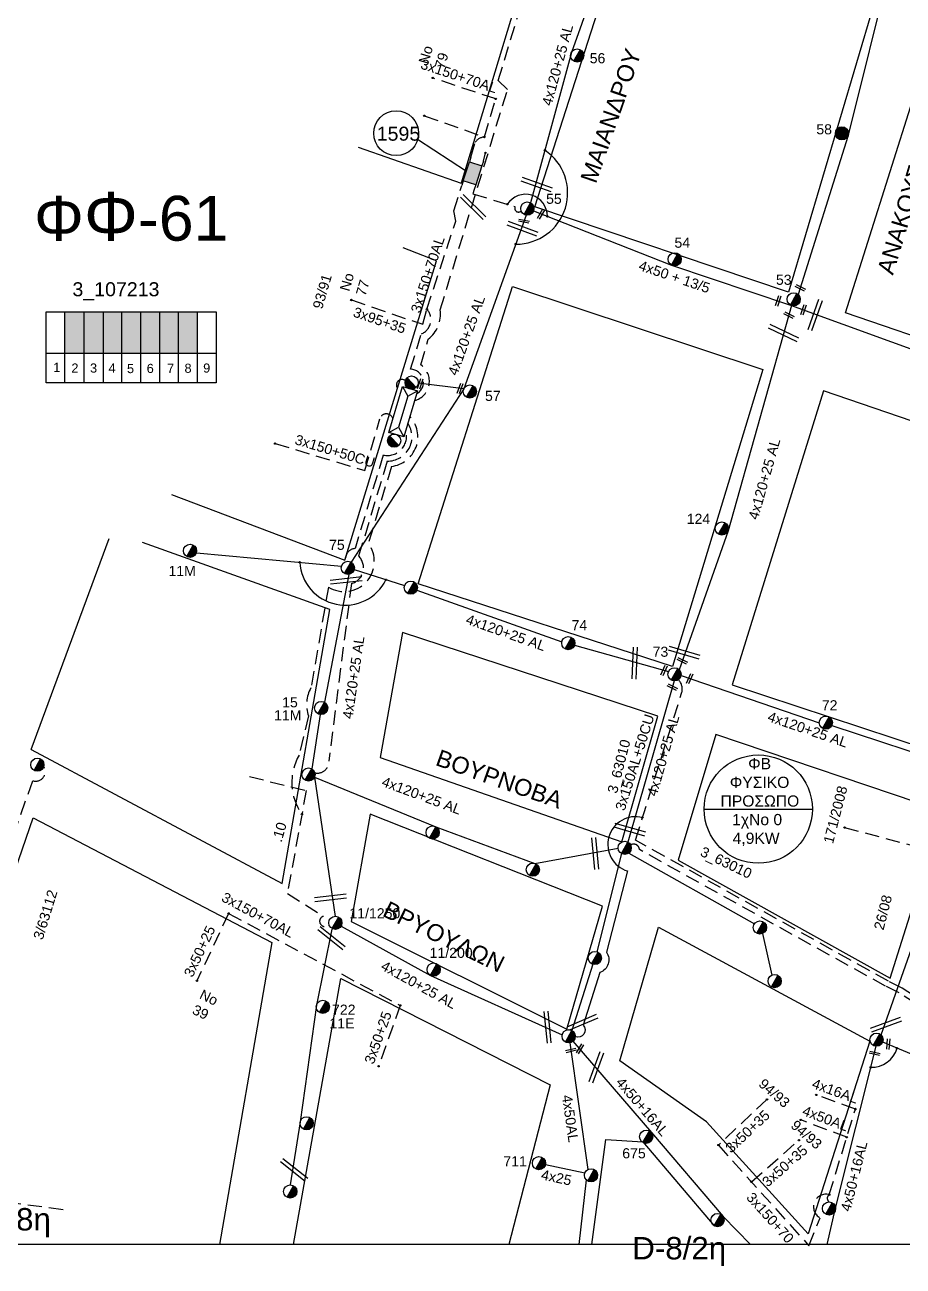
# Model space of a CAD drawing. Header units: millimetres. Extents: x 1421 to 7616, y 908 to 2861.
# Drawn here: x 5426.8 to 5583.6, y 1832.4 to 2053.9 of the extents above; entities that cross this region are included whole.
import ezdxf
from ezdxf.enums import TextEntityAlignment as Align

# ---------------------------------------------------------------- set-up
doc = ezdxf.new("R2010")
doc.units = ezdxf.units.MM
doc.linetypes.add('DASHED', pattern=[19.05, 12.7, -6.35])
for name, color, linetype, lineweight in [('2x16', 7, 'Continuous', 30), ('3x150+50', 7, 'Continuous', 30), ('3x150+70', 7, 'Continuous', 30), ('3x50+25', 7, 'Continuous', 30), ('4x16CU', 7, 'Continuous', 30), ('4x50 + 13_5', 7, 'SYN_LINE', 30), ('Άγνωστα', 7, 'Continuous', 30), ('Γυμνά εναέρια ΧΤ (3Φ) 4x50AL', 7, 'Continuous', 30), ('Γυμνά εναέρια ΧΤ και ΦΟΠ (3Φ)   4x50+16AL', 7, 'Continuous', 30), ('Εναέρια παροχή ΧΤ 4x16', 7, 'SYN_LINE', 30), ('Εναέρια παροχή ΧΤ 4x25', 7, 'SYN_LINE', 30), ('Καλωδια Χ.Τ 3x95+35', 7, 'DASHED', 30), ('Καλωδια Χ.Τ. 3x50+35', 7, 'Continuous', 30), ('Καλώδια ΧΤ   3x150+50CU', 7, 'DASHED', 30), ('Καλώδια ΧΤ   3x150+70AL', 7, 'DASHED', 30), ('Καλώδια ΧΤ   3x150AL+50CU', 7, 'DASHED', 30), ('Συνεστραμμένα ΧΤ   4x120+25 AL', 7, 'SYN_LINE', 30), ('Υπόγεια Καλώδια Δικτύου ΧΤ   .10', 7, 'DASHED', 30), ('Υπόγεια καλώδια Παροχών ΧΤ   4x16AL', 7, 'DASHED', 30), ('Υπόγεια καλώδια Παροχών ΧΤ   4x50AL', 7, 'DASHED', 30)]:
    doc.layers.add(name, color=color, linetype=linetype, lineweight=lineweight)
for name, color, linetype in [('Link Box 4 Διευθύνσεων', 7, 'Continuous'), ('Pillar OTE', 7, 'Continuous'), ('TEXT ΚΑΛΩΔΙΩΝ', 7, 'Continuous'), ('ΑΓΝΩΣΤΟ ΕΝΑΕΡΙΟ ΚΑΛΩΔΙΟ', 7, 'Continuous'), ('ΑΓΝΩΣΤΟ ΥΠΟΓΕΙΟ ΚΑΛΩΔΙΟ', 7, 'DASHED'), ('Επιγραφές - Σχήματα', 7, 'Continuous'), ('Μηχανική τομή', 7, 'Continuous'), ('Στύλος Ξύλινος', 7, 'Continuous'), ('Στύλος Ξύλινος @ 1', 7, 'Continuous'), ('Στύλος ΦΜ', 7, 'Continuous'), ('Στύλος ΦΜ @ 1', 7, 'Continuous'), ('Συνδέσεις', 7, 'Continuous'), ('Τομή', 7, 'Continuous'), ('Υποσταθμός εναέριος 2 στύλων', 7, 'Continuous'), ('Υποσταθμός πόλεως', 7, 'Continuous'), ('Υπόβαθρο ΔΕΗ', 7, 'Continuous')]:
    doc.layers.add(name, color=color, linetype=linetype)
doc.styles.add('arial', font='ARIAL.TTF')
doc.styles.get("Standard").update_dxf_attribs({"font": 'ARIAL.TTF', "height": 1.8})
doc.linetypes.add('SYN_LINE', pattern='A,0.5,-0.0001,["/\\/\\/\\/",Standard,S=0.1,R=0,X=0,Y=-0.05],-0.25', length=0.7501)

# ---------------------------------------------------------------- blocks, each defined once
blk = doc.blocks.new('ΥΠΑΡΧΩΝ ΤΣΙΜΕΝΤΕΝΙΟΣ ΣΤΥΛΟΣ')
at = {"layer": 'Στύλος ΦΜ'}
blk.add_hatch(color=7, dxfattribs=at).paths.add_polyline_path([(-1.29, -2.28, 0.574793), (2.62, 0, 0.268822), (1.3, 2.27)])
at = {"layer": 'Στύλος ΦΜ', "color": 7}
blk.add_line((-1.29, -2.28), (1.3, 2.27), dxfattribs=at)
blk.add_circle((0, 0), 2.62, dxfattribs=at)
at = {"layer": 'Στύλος ΦΜ', "flags": 4}
for tag, p in [('ΑΡΙΘΜΟΣ', (-4.68, 8.05)), ('ΤΥΠΟΣ', (-4.91, 3.03))]:
    blk.add_attdef(tag, p, '', height=4, dxfattribs=at)
blk = doc.blocks.new('ΥΠΟΣΤΑΘΜΟΣ ΕΝΑΕΡΙΟΣ ΕΠΙ 2 ΣΤΥΛΩΝ')
at = {"layer": 'Υποσταθμός εναέριος 2 στύλων', "linetype": 'Continuous'}
for points in [[(-11.97, -2.11, 0.574793), (-8.45, -0.07, 0.268822), (-9.64, 1.98)], [(9.68, -2.15, 0.574793), (13.19, -0.1, 0.268822), (12.01, 1.95)]]:
    blk.add_hatch(color=256, dxfattribs=at).paths.add_polyline_path(points)
for p, q in [((-11.97, -2.11), (-9.64, 1.98)), ((9.68, -2.15), (12.01, 1.95))]:
    blk.add_line(p, q, dxfattribs=at)
for centre in [(-10.81, -0.07), (10.84, -0.1)]:
    blk.add_circle(centre, 2.36, dxfattribs=at)
at = {"layer": 'Υποσταθμός πόλεως', "linetype": 'Continuous', "ltscale": 40}
blk.add_lwpolyline([(-8.57, 2.82), (8.57, 2.82), (8.57, -2.82), (-8.57, -2.82)], close=True, dxfattribs=at)
for points in [[(-5.75, 0), (-8.57, 2.82)], [(-8.57, -2.82), (-5.75, 0)], [(-5.75, 0), (5.75, 0)], [(5.75, 0), (8.57, 2.82)], [(8.57, -2.82), (5.75, 0)]]:
    blk.add_lwpolyline(points, dxfattribs=at)
at = {"layer": 'Υποσταθμός εναέριος 2 στύλων', "ltscale": 40, "flags": 1}
for tag, p in [('ΜΕΤΑΣΧΗΜΑΤΙΣΜΟΣ', (14.09, 2.51)), ('ΙΣΧΥΣ', (14.07, -0.28)), ('ΑΡΙΘΜΟΣ', (14.19, -3))]:
    blk.add_attdef(tag, p, '', height=1.8, dxfattribs=at)
blk = doc.blocks.new('LINK BOX 4 ΑΝΑΧΩΡΗΣΕΩΝ')
at = {"layer": 'Link Box 4 Διευθύνσεων', "ltscale": 40}
blk.add_hatch(color=256, dxfattribs=at).paths.add_polyline_path([(-3.54, 0), (-3.54, -4.67), (3.54, -4.67), (3.54, 0)])
for p, q in [((-3.54, 0), (-5.33, 0)), ((5.33, 0), (3.54, 0)), ((-3.54, -4.67), (-5.33, -4.67)), ((5.33, -4.67), (3.54, -4.67))]:
    blk.add_line(p, q, dxfattribs=at)
blk.add_lwpolyline([(-3.54, -4.67), (-3.54, 0), (3.54, 0), (3.54, -4.67)], close=True, dxfattribs=at)
blk = doc.blocks.new('ΥΠΑΡΧΩΝ ΞΥΛΙΝΟΣ ΣΤΥΛΟΣ')
at = {"layer": 'Στύλος Ξύλινος'}
h = blk.add_hatch(color=7, dxfattribs=at)
h.paths.add_polyline_path([(-2.62, 0, 0.270008), (-1.29, -2.28), (1.3, 2.27, 0.576266)])
h.paths.add_polyline_path([(-1.29, -2.28, 0.574793), (2.62, 0, 0.268822), (1.3, 2.27)])
at = {"layer": 'Στύλος Ξύλινος', "color": 7}
blk.add_line((-1.29, -2.28), (1.3, 2.27), dxfattribs=at)
blk.add_circle((0, 0), 2.62, dxfattribs=at)
at = {"layer": 'Στύλος Ξύλινος', "color": 1, "flags": 4}
for tag, p in [('ΑΡΙΘΜΟΣ', (-4.91, 8.6)), ('ΤΥΠΟΣ', (-4.85, 3.39))]:
    blk.add_attdef(tag, p, '', height=4, dxfattribs=at)
blk = doc.blocks.new('_ΣΥΝΔΕΣΗ')
at = {"layer": 'Συνδέσεις', "linetype": 'SYN_LINE', "ltscale": 40}
blk.add_hatch(color=256, dxfattribs=at).paths.add_polyline_path([(0.5, -0.01, 1), (-0.5, -0.01, 1)])
at = {"layer": 'Συνδέσεις'}
blk.add_circle((0, -0.01), 0.5, dxfattribs=at)
blk = doc.blocks.new('ΤΟΜΗ')
at = {"layer": 'Τομή', "ltscale": 40}
for p, q in [((11.33, -0.65), (-11.4, -0.65)), ((11.33, -3.42), (-11.4, -3.42))]:
    blk.add_line(p, q, dxfattribs=at)
blk = doc.blocks.new('ΜΗΧΑΝΙΚΗ ΤΟΜΗ')
at = {"layer": 'Μηχανική τομή', "ltscale": 40}
for p, q in [((-3.79, 1.21), (3.79, 1.21)), ((3.79, -0.34), (-3.79, -0.34))]:
    blk.add_line(p, q, dxfattribs=at)

msp = doc.modelspace()

# ---------------------------------------------------------------- hatches: boundary and pattern name
at = {"layer": 'Καλώδια ΧΤ   3x150AL+50CU', "linetype": 'DASHED', "lineweight": -3, "ltscale": 0.2}
h = msp.add_hatch(color=6, dxfattribs=at)
h.dxf.hatch_style = 1
h.paths.add_polyline_path([(5437.35, 2002.7), (5433.91, 2002.7), (5433.91, 1995.34), (5437.35, 1995.33)])
h = msp.add_hatch(color=5, dxfattribs=at)
h.dxf.hatch_style = 1
h.paths.add_polyline_path([(5437.35, 1995.33), (5440.79, 1995.33), (5440.79, 2002.7), (5437.35, 2002.7)])
h = msp.add_hatch(color=27, dxfattribs=at)
h.dxf.hatch_style = 1
h.paths.add_polyline_path([(5444.09, 2002.7), (5440.79, 2002.7), (5440.79, 1995.33), (5444.09, 1995.33)])
h = msp.add_hatch(color=1, dxfattribs=at)
h.dxf.hatch_style = 1
h.paths.add_polyline_path([(5444.09, 1995.33), (5447.47, 1995.32), (5447.47, 2002.7), (5444.09, 2002.7)])
h = msp.add_hatch(color=2, dxfattribs=at)
h.dxf.hatch_style = 1
h.paths.add_polyline_path([(5447.47, 1995.32), (5450.87, 1995.32), (5450.87, 2002.7), (5447.47, 2002.7)])
h = msp.add_hatch(color=173, dxfattribs=at)
h.dxf.hatch_style = 1
h.paths.add_polyline_path([(5454.21, 1995.32), (5454.21, 2002.7), (5450.87, 2002.7), (5450.87, 1995.32)])
h = msp.add_hatch(color=62, dxfattribs=at)
h.dxf.hatch_style = 1
h.paths.add_polyline_path([(5457.6, 2002.7), (5454.21, 2002.7), (5454.21, 1995.32), (5457.59, 1995.31)])

# ---------------------------------------------------------------- linework, layer by layer
at = {"lineweight": -3, "ltscale": 0.2}
msp.add_line((5548.05, 1913.97), (5567.38, 1913.97), dxfattribs=at)
msp.add_circle((5557.71, 1913.97), 9.67, dxfattribs=at)
at = {"layer": '2x16', "color": 62, "linetype": 'SYN_LINE', "lineweight": -3, "ltscale": 10}
msp.add_lwpolyline([(5558.49, 1891.75), (5560.16, 1884.36)], dxfattribs=at)
at = {"layer": '3x150+50', "color": 85, "linetype": 'DASHED', "lineweight": -3, "ltscale": 0.2}
msp.add_lwpolyline([(5416.09, 1885.54, -0.627415), (5416.98, 1887.95), (5428.2, 1919.02, 0.700467), (5430.12, 1921.54, -1.677483)], format="xyb", dxfattribs=at)
at = {"layer": '3x150+50', "color": 2, "lineweight": -3, "ltscale": 0.1}
msp.add_lwpolyline([(5537.04, 1912.45, 0.978934), (5534.36, 1902.93), (5530.62, 1888.43, -0.479894), (5529.45, 1884.79), (5526.47, 1875.42, -0.812454), (5525.03, 1873.36, 9.36724)], format="xyb", dxfattribs=at)
at = {"layer": '3x150+70', "color": 5, "linetype": 'DASHED', "lineweight": -3, "ltscale": 0.2}
for points in [[(5570.36, 1843.87, -0.537413), (5570.39, 1845.17), (5575.05, 1860.45)], [(5550.59, 1854.01), (5566.77, 1836.03), (5568.75, 1841.02, -0.884831), (5570.39, 1845.17, 3.176761)]]:
    msp.add_lwpolyline(points, format="xyb", dxfattribs=at)
at = {"layer": '3x150+70', "color": 85, "linetype": 'DASHED', "lineweight": -3, "ltscale": 0.2}
msp.add_lwpolyline([(5433.59, 1842.46), (5404.29, 1846.37), (5405.24, 1849.77, 0.594015), (5406.75, 1851.78, -44.225406)], format="xyb", dxfattribs=at)
at = {"layer": '3x50+25', "color": 5, "linetype": 'DASHED', "lineweight": -3, "ltscale": 0.2}
for points in [[(5463.14, 1895.35), (5457.48, 1883.33)], [(5493.78, 1878.92), (5493.78, 1878.92), (5489.91, 1868.08)]]:
    msp.add_lwpolyline(points, dxfattribs=at)
at = {"layer": '4x16CU', "color": 151, "linetype": 'DASHED', "lineweight": -3, "ltscale": 0.2}
msp.add_lwpolyline([(5573.12, 1910.67), (5589.11, 1906.48), (5587.47, 1900.35, 0.687807), (5586.22, 1898.77, -7.45209)], format="xyb", dxfattribs=at)
at = {"layer": '4x50 + 13_5', "color": 1, "lineweight": -3, "ltscale": 0.1}
msp.add_lwpolyline([(5517.58, 2020.72), (5542.21, 2011.05), (5563.46, 2003.91)], dxfattribs=at)
at = {"layer": 'Pillar OTE', "lineweight": -3, "ltscale": 40}
for points in [[(5430.58, 1990.06), (5430.58, 2002.7), (5460.92, 2002.7), (5460.91, 1990.03), (5430.58, 1990.06)], [(5433.91, 1990.06), (5433.91, 2002.7)], [(5437.35, 1990.05), (5437.35, 2002.7)], [(5440.79, 1990.05), (5440.79, 2002.7)], [(5444.09, 1990.05), (5444.09, 2002.7)], [(5447.47, 1990.04), (5447.47, 2002.7)], [(5450.87, 1990.04), (5450.87, 2002.7)], [(5454.21, 1990.04), (5454.21, 2002.7)], [(5457.59, 1990.03), (5457.6, 2002.7)], [(5430.58, 1995.34), (5460.91, 1995.31)]]:
    msp.add_lwpolyline(points, dxfattribs=at)
at = {"layer": 'Άγνωστα', "lineweight": -3, "ltscale": 0.1}
msp.add_lwpolyline([(7529.06, 1836.26), (5255.84, 1836.26), (5255.84, 2847.77), (7529.06, 2847.77)], close=True, dxfattribs=at)
at = {"layer": 'ΑΓΝΩΣΤΟ ΕΝΑΕΡΙΟ ΚΑΛΩΔΙΟ', "color": 1, "lineweight": -3, "ltscale": 0.1}
msp.add_lwpolyline([(5581.37, 2064.88), (5573.71, 2034.02), (5564.85, 2005.79)], dxfattribs=at)
at = {"layer": 'ΑΓΝΩΣΤΟ ΕΝΑΕΡΙΟ ΚΑΛΩΔΙΟ', "color": 30, "lineweight": -3, "ltscale": 0.1}
msp.add_lwpolyline([(5563.46, 2003.91), (5590.82, 1993.99), (5613.46, 1987.76)], dxfattribs=at)
at = {"layer": 'ΑΓΝΩΣΤΟ ΕΝΑΕΡΙΟ ΚΑΛΩΔΙΟ', "color": 5, "linetype": 'SYN_LINE', "lineweight": -3, "ltscale": 15}
msp.add_lwpolyline([(5481.58, 1892.54), (5478.83, 1878.98), (5475.92, 1858.16), (5474.15, 1846.91)], dxfattribs=at)
at = {"layer": 'ΑΓΝΩΣΤΟ ΕΝΑΕΡΙΟ ΚΑΛΩΔΙΟ', "color": 5, "lineweight": -3, "ltscale": 0.1}
msp.add_lwpolyline([(5627.42, 1842.63), (5610.84, 1855.39), (5589.15, 1868.53), (5579.93, 1872.38)], dxfattribs=at)
at = {"layer": 'ΑΓΝΩΣΤΟ ΥΠΟΓΕΙΟ ΚΑΛΩΔΙΟ', "color": 1, "lineweight": -3, "ltscale": 0.2}
for points in [[(5508.83, 2033.91), (5510.83, 2040.71)], [(5498.08, 2037.69), (5508.83, 2033.91)], [(5508.63, 2029.59), (5509.01, 2031.07)]]:
    msp.add_lwpolyline(points, dxfattribs=at)
for points in [[(5506.41, 2030.31), (5507.17, 2032.94, -0.246037), (5508.83, 2033.91, -1.304788)], [(5506.99, 2024.52), (5506.77, 2023.77), (5514.29, 2021.48, 0.835961), (5515.38, 2020.71, -2.64535)]]:
    msp.add_lwpolyline(points, format="xyb", dxfattribs=at)
at = {"layer": 'Γυμνά εναέρια ΧΤ (3Φ) 4x50AL', "color": 62, "lineweight": -3, "ltscale": 0.1}
for points in [[(5524.06, 1872.27), (5527.26, 1849.64)], [(5526.98, 1847.83), (5525.68, 1836.26)]]:
    msp.add_lwpolyline(points, dxfattribs=at)
at = {"layer": 'Γυμνά εναέρια ΧΤ και ΦΟΠ (3Φ)   4x50+16AL', "color": 151, "lineweight": -3, "ltscale": 0.1}
msp.add_lwpolyline([(5579.63, 1873.68), (5587.99, 1897.29), (5593.73, 1920.03)], dxfattribs=at)
at = {"layer": 'Γυμνά εναέρια ΧΤ και ΦΟΠ (3Φ)   4x50+16AL', "color": 1, "lineweight": -3, "ltscale": 0.1}
msp.add_lwpolyline([(5524.62, 1872.53), (5538.63, 1856.23), (5551.43, 1841.27), (5556.34, 1836.26)], dxfattribs=at)
at = {"layer": 'Γυμνά εναέρια ΧΤ και ΦΟΠ (3Φ)   4x50+16AL', "color": 5, "lineweight": -3, "ltscale": 0.1}
msp.add_lwpolyline([(5569.99, 1836.26), (5571.53, 1842.74), (5578.75, 1871.64)], dxfattribs=at)
at = {"layer": 'Εναέρια παροχή ΧΤ 4x16', "color": 62, "linetype": 'SYN_LINE', "lineweight": -3, "ltscale": 15}
msp.add_lwpolyline([(5534.58, 1906.13), (5557.05, 1893.5)], dxfattribs=at)
at = {"layer": 'Εναέρια παροχή ΧΤ 4x25', "color": 62, "lineweight": -3, "ltscale": 8}
msp.add_lwpolyline([(5526.73, 1848.99), (5519.7, 1850.48)], dxfattribs=at)
at = {"layer": 'Καλωδια Χ.Τ 3x95+35', "color": 1, "lineweight": -3, "ltscale": 0.2}
msp.add_lwpolyline([(5485.06, 2004.82), (5497.8, 2000.48), (5498.54, 2003.16)], dxfattribs=at)
at = {"layer": 'Καλωδια Χ.Τ. 3x50+35', "color": 5, "linetype": 'DASHED', "lineweight": -3, "ltscale": 0.2}
for points in [[(5559.27, 1862.17), (5550.59, 1854.01)], [(5556.48, 1847.46), (5564.97, 1854.89)]]:
    msp.add_lwpolyline(points, dxfattribs=at)
at = {"layer": 'Καλώδια ΧΤ   3x150+50CU', "color": 2, "lineweight": -3, "ltscale": 0.2}
msp.add_lwpolyline([(5471.45, 1979.21), (5487.46, 1974.39), (5490.15, 1983.63, -0.742771), (5492.47, 1983.65, -2.638349)], format="xyb", dxfattribs=at)
at = {"layer": 'Καλώδια ΧΤ   3x150+50CU', "color": 5, "lineweight": -3, "ltscale": 0.2}
msp.add_lwpolyline([(5495.53, 1984.06, -0.611035), (5492.22, 1975.12), (5488.09, 1961.4, -0.827395), (5480.95, 1953.59), (5477.85, 1935.59, 0.223626), (5477.42, 1930.61), (5475.75, 1923.62, 0.29482), (5476.22, 1913.06)], format="xyb", dxfattribs=at)
at = {"layer": 'Καλώδια ΧΤ   3x150+50CU', "color": 27, "lineweight": -3, "ltscale": 0.2}
msp.add_lwpolyline([(5495.16, 1982.82, -0.603997), (5491.47, 1976.07), (5486.36, 1959.11, -0.580338), (5485.07, 1954.22), (5481.03, 1922.55, -0.504613), (5478.56, 1920.44)], format="xyb", dxfattribs=at)
at = {"layer": 'Καλώδια ΧΤ   3x150+50CU', "color": 6, "lineweight": -3, "ltscale": 0.2}
msp.add_lwpolyline([(5494.77, 1981.53, -0.576444), (5490.75, 1977.15), (5485.72, 1960.46, 0.518033), (5484.17, 1958.16, -5.06974)], format="xyb", dxfattribs=at)
at = {"layer": 'Καλώδια ΧΤ   3x150+50CU', "color": 62, "lineweight": -3, "ltscale": 0.2}
msp.add_arc((5494.11, 1989.62), 1.01, 54.4394, 260.8328, dxfattribs=at)
at = {"layer": 'Καλώδια ΧΤ   3x150+70AL', "color": 173, "lineweight": -3, "ltscale": 0.2}
for points in [[(5512.94, 2042.38), (5512.94, 2042.38), (5511.29, 2043.97), (5522.38, 2080.54, -0.618366), (5522.45, 2084.17, 4.574141)], [(5496.36, 1986.87, 0.632826), (5497.48, 1993.24), (5498.77, 1997.83, 0.272132), (5500.93, 2003.05, 0.430425)]]:
    msp.add_lwpolyline(points, format="xyb", dxfattribs=at)
at = {"layer": 'Καλώδια ΧΤ   3x150+70AL', "color": 1, "lineweight": -3, "ltscale": 0.2}
for points in [[(5510.83, 2040.71), (5499.59, 2044.44)], [(5498.54, 2003.16), (5503.71, 2018.87), (5503.38, 2020.72), (5504.77, 2025.24)]]:
    msp.add_lwpolyline(points, dxfattribs=at)
at = {"layer": 'Καλώδια ΧΤ   3x150+70AL', "color": 173, "lineweight": -3, "ltscale": 0.2}
msp.add_lwpolyline([(5500.93, 2003.05), (5512.94, 2042.38), (5512.94, 2042.38), (5512.94, 2042.38)], dxfattribs=at)
at = {"layer": 'Καλώδια ΧΤ   3x150+70AL', "color": 1, "lineweight": -3, "ltscale": 0.2}
msp.add_lwpolyline([(5496.73, 1988.1, 0.768704), (5495.62, 1992.46), (5497.57, 1998.78, 0.522424), (5498.54, 2003.16, -23.818201)], format="xyb", dxfattribs=at)
at = {"layer": 'Καλώδια ΧΤ   3x150+70AL', "color": 5, "lineweight": -3, "ltscale": 0.2}
msp.add_lwpolyline([(5463.14, 1895.35), (5493.78, 1878.92)], dxfattribs=at)
at = {"layer": 'Καλώδια ΧΤ   3x150AL+50CU', "color": 2, "lineweight": -3, "ltscale": 0.2}
msp.add_lwpolyline([(5611.09, 1864.31), (5583.41, 1882), (5580.94, 1883.25), (5535.78, 1908.43), (5544.03, 1934.66, 0.275664), (5543.46, 1937.06)], format="xyb", dxfattribs=at)
at = {"layer": 'Καλώδια ΧΤ   3x150AL+50CU', "color": 62, "lineweight": -3, "ltscale": 0.2}
msp.add_lwpolyline([(5611.57, 1862.82), (5582.87, 1881.16), (5580.45, 1882.38), (5536.51, 1906.74, 0.555416), (5534.92, 1907.57)], format="xyb", dxfattribs=at)
at = {"layer": 'Συνεστραμμένα ΧΤ   4x120+25 AL', "color": 62, "lineweight": -3, "ltscale": 15}
for points in [[(5535.42, 2080.12), (5524.34, 2048.99), (5517.07, 2022.16)], [(5516.28, 2019.97), (5505.14, 1988.99), (5485.02, 1958.04)], [(5533.28, 1906.03), (5528.89, 1888.51)], [(5528.16, 1886.27), (5524.44, 1874.45)]]:
    msp.add_lwpolyline(points, dxfattribs=at)
at = {"layer": 'Συνεστραμμένα ΧΤ   4x120+25 AL', "color": 1, "lineweight": -3, "ltscale": 15}
msp.add_lwpolyline([(5563.67, 2003.84), (5552.33, 1963.65), (5543.6, 1938.85)], dxfattribs=at)
at = {"layer": 'Συνεστραμμένα ΧΤ   4x120+25 AL', "color": 62, "lineweight": -3, "ltscale": 8}
msp.add_lwpolyline([(5505.14, 1988.99), (5496.99, 1989.96)], dxfattribs=at)
at = {"layer": 'Συνεστραμμένα ΧΤ   4x120+25 AL', "color": 6, "lineweight": -3, "ltscale": 15}
for points in [[(5457.39, 1959.72), (5483.3, 1957.33)], [(5496.74, 1953.01), (5522.64, 1943.84)], [(5524.92, 1943.23), (5541.7, 1938.51)]]:
    msp.add_lwpolyline(points, dxfattribs=at)
at = {"layer": 'Συνεστραμμένα ΧΤ   4x120+25 AL', "color": 6, "lineweight": -3, "ltscale": 8}
msp.add_lwpolyline([(5485.58, 1956.71), (5494.54, 1953.85)], dxfattribs=at)
at = {"layer": 'Συνεστραμμένα ΧΤ   4x120+25 AL', "color": 27, "lineweight": -3, "ltscale": 15}
for points in [[(5484.62, 1955.85), (5480.26, 1933.04)], [(5478.5, 1919.65), (5482.14, 1894.83)], [(5478.5, 1919.65), (5500.15, 1910.8), (5517.83, 1904.27), (5532.68, 1907)]]:
    msp.add_lwpolyline(points, dxfattribs=at)
at = {"layer": 'Συνεστραμμένα ΧΤ   4x120+25 AL', "color": 2, "lineweight": -3, "ltscale": 15}
for points in [[(5542.69, 1936.84), (5534.45, 1908.08)], [(5543.93, 1937.8), (5568.61, 1929.38)], [(5570.86, 1928.9), (5592.95, 1921.65)]]:
    msp.add_lwpolyline(points, dxfattribs=at)
at = {"layer": 'Συνεστραμμένα ΧΤ   4x120+25 AL', "color": 27, "lineweight": -3, "ltscale": 12}
msp.add_lwpolyline([(5479.5, 1930.85), (5478.01, 1921.15)], dxfattribs=at)
at = {"layer": 'Συνεστραμμένα ΧΤ   4x120+25 AL', "color": 5, "lineweight": -3, "ltscale": 15}
msp.add_lwpolyline([(5483.24, 1893.09), (5499.17, 1884.3), (5522.71, 1873.69)], dxfattribs=at)
at = {"layer": 'Υπόβαθρο ΔΕΗ', "lineweight": -3, "ltscale": 0.1}
for points in [[(5497.09, 2084.02), (5520.06, 2076.54), (5504.67, 2025.64)], [(5486.26, 2032.08), (5504.67, 2025.64)], [(5452.96, 1970.09), (5483.9, 1958.38), (5500.29, 2011.82), (5494.33, 2014.12)], [(5427.92, 1924.6), (5441.84, 1962.26)], [(5427.92, 1924.6), (5472.71, 1900.69), (5481.22, 1949.61), (5447.76, 1961.56)], [(5581.28, 1883.78), (5590.69, 1913.58), (5550.13, 1927.27), (5543.43, 1904.85), (5581.28, 1883.78)], [(5402.5, 1837.68), (5428.25, 1912.4)], [(5428.25, 1912.4), (5470.88, 1890.16), (5461.51, 1836.26)], [(5474.74, 1836.26), (5483.19, 1883.73), (5520.55, 1864.74), (5513.18, 1836.26)], [(5527.97, 1836.26), (5530.52, 1854.99), (5537.13, 1854.59), (5549.86, 1839.6)]]:
    msp.add_lwpolyline(points, dxfattribs=at)
for points in [[(5563.1, 2006.23), (5517.84, 2021.45), (5534, 2071.77), (5578.28, 2057.36)], [(5613.64, 1988.75), (5573.26, 2002.51), (5589.26, 2052.99), (5629.59, 2039.17)], [(5496.99, 1954.17), (5513.86, 2007.25), (5558.55, 1992.4), (5542.37, 1939.39)], [(5569.33, 1988.63), (5553.03, 1936.14), (5593.49, 1922.82), (5610.27, 1974.61)], [(5494.18, 1945.5), (5490.21, 1923.2), (5533.33, 1908.11), (5539.79, 1930.57)], [(5488.41, 1913.06), (5485, 1893.9), (5523.54, 1874.71), (5529.93, 1896.62)], [(5566.62, 1838.16), (5548.47, 1858.17), (5532.98, 1869.07), (5539.87, 1892.92), (5577.66, 1872.55)]]:
    msp.add_lwpolyline(points, close=True, dxfattribs=at)
at = {"layer": 'Υπόβαθρο ΔΕΗ', "lineweight": -3}
msp.add_lwpolyline([(5505.59, 2027.78), (5496.89, 2033.44)], dxfattribs=at)
msp.add_circle((5493.06, 2034.58), 4, dxfattribs=at)
for centre, radius, start, end in [((5514.53, 2023.94), 9.15, 269.2969, 56.2484), ((5516.17, 2019.79), 3.89, 359.2916, 147.1424), ((5483.95, 1958.5), 8.13, 183.3885, 333.7597), ((5577.94, 1872.66), 4.77, 268.5037, 343.4529)]:
    msp.add_arc(centre, radius, start, end, dxfattribs=at)
at = {"layer": 'Υπόγεια Καλώδια Δικτύου ΧΤ   .10', "color": 5, "lineweight": -3, "ltscale": 0.2}
msp.add_lwpolyline([(5466.88, 1919.78), (5466.88, 1919.78), (5476.99, 1917.27), (5473.65, 1898.92), (5480.06, 1894.83, 1.386219), (5481.07, 1893.38, -6.12615)], format="xyb", dxfattribs=at)
at = {"layer": 'Υπόγεια καλώδια Παροχών ΧΤ   4x16AL', "color": 5, "lineweight": -3, "ltscale": 0.2}
msp.add_lwpolyline([(5575.05, 1860.45), (5568.07, 1862.96)], dxfattribs=at)
at = {"layer": 'Υπόγεια καλώδια Παροχών ΧΤ   4x50AL', "color": 5, "lineweight": -3, "ltscale": 0.2}
msp.add_lwpolyline([(5573.51, 1855.41), (5565.29, 1858.51)], dxfattribs=at)

# ---------------------------------------------------------------- block references
at = {"layer": 'Link Box 4 Διευθύνσεων', "lineweight": -3, "xscale": 0.4999999999999999, "yscale": 0.4999999999999999, "zscale": 0.4999999999999999, "rotation": 72.10469928664102}
msp.add_blockref('LINK BOX 4 ΑΝΑΧΩΡΗΣΕΩΝ', (5505.59, 2027.78), dxfattribs=at)
at = {"layer": 'Μηχανική τομή', "lineweight": -3}
for p, xscale, yscale, zscale, rotation in [((5518.83, 2020.2), 0.2499999999999677, 0.2499999999999677, 0.2499999999999677, 240.0732071144525), ((5515.86, 2018.79), 0.2499999999999677, 0.2499999999999677, 0.2499999999999677, 349.4250289232527), ((5565.28, 2007.1), 0.2499999999999677, 0.2499999999999677, 0.2499999999999677, 153.688152953226), ((5561.37, 2004.61), 0.2499999999999677, 0.2499999999999677, 0.2499999999999677, 71.28306097681653), ((5563.24, 2002.21), 0.2499999999999677, 0.2499999999999677, 0.2499999999999677, 153.688152953226), ((5565.91, 2003.02), 0.2499999999999677, 0.2499999999999677, 0.2499999999999677, 71.28306097681653), ((5497.45, 1989.84), 0.2499999999999677, 0.2499999999999677, 0.2499999999999677, 71.28306097681653), ((5504.56, 1989), 0.2499999999999677, 0.2499999999999677, 0.2499999999999677, 71.28306097681653), ((5544.19, 1940.52), 0.2499999999999677, 0.2499999999999677, 0.2499999999999677, 153.688152953226), ((5540.8, 1938.75), 0.2499999999999677, 0.2499999999999677, 0.2499999999999677, 246.0663352127534), ((5542.42, 1935.83), 0.2499999999999677, 0.2499999999999677, 0.2499999999999677, 153.688152953226), ((5545.39, 1937.29), 0.2499999999999677, 0.2499999999999677, 0.2499999999999677, 246.0663352127534), ((5525.79, 1871.24), 0.2499999999999677, 0.2499999999999677, 0.2499999999999677, 240.0732071144525), ((5580.81, 1872.04), 0.2499999999999678, 0.2499999999999678, 0.2499999999999678, 265.5529476721822), ((5524.26, 1871.01), 0.2499999999999677, 0.2499999999999677, 0.2499999999999677, 193.1654162625259), ((5578.51, 1870.48), 0.2499999999999677, 0.2499999999999677, 0.2499999999999677, 167.2904147183996)]:
    msp.add_blockref('ΜΗΧΑΝΙΚΗ ΤΟΜΗ', p, dxfattribs=dict(at, xscale=xscale, yscale=yscale, zscale=zscale, rotation=rotation))
at = {"layer": 'Στύλος Ξύλινος @ 1', "lineweight": -3, "ltscale": 40}
ref = msp.add_blockref('ΥΠΑΡΧΩΝ ΞΥΛΙΝΟΣ ΣΤΥΛΟΣ', (5572.66, 2034.56), dxfattribs=dict(at, xscale=0.4499999999998181, yscale=0.4499999999998181, zscale=0.4499999999998181))
ref.add_attrib('ΤΥΠΟΣ', '58', (5568.08, 2034.38), dxfattribs={"layer": 'Στύλος Ξύλινος', "height": 1.8, "flags": 4})
at = {"layer": 'Στύλος ΦΜ @ 1', "lineweight": -3, "ltscale": 40}
ref = msp.add_blockref('ΥΠΑΡΧΩΝ ΤΣΙΜΕΝΤΕΝΙΟΣ ΣΤΥΛΟΣ', (5525.38, 2048.44), dxfattribs=dict(at, xscale=0.4499999999998181, yscale=0.4499999999998181, zscale=0.4499999999998181))
ref.add_attrib('ΤΥΠΟΣ', '56', (5527.62, 2047.07), dxfattribs={"layer": 'Στύλος ΦΜ', "height": 1.8, "flags": 4})
ref = msp.add_blockref('ΥΠΑΡΧΩΝ ΤΣΙΜΕΝΤΕΝΙΟΣ ΣΤΥΛΟΣ', (5516.48, 2021.13), dxfattribs=dict(at, xscale=0.4499999999998181, yscale=0.4499999999998181, zscale=0.4499999999998181))
ref.add_attrib('ΤΥΠΟΣ', '55', (5519.83, 2021.98), dxfattribs={"layer": 'Στύλος ΦΜ', "height": 1.8, "flags": 4})
ref = msp.add_blockref('ΥΠΑΡΧΩΝ ΤΣΙΜΕΝΤΕΝΙΟΣ ΣΤΥΛΟΣ', (5542.79, 2012.08), dxfattribs=dict(at, xscale=0.4499999999998181, yscale=0.4499999999998181, zscale=0.4499999999998181))
ref.add_attrib('ΤΥΠΟΣ', '54', (5542.75, 2014.14), dxfattribs={"layer": 'Στύλος ΦΜ', "height": 1.8, "flags": 4})
ref = msp.add_blockref('ΥΠΑΡΧΩΝ ΤΣΙΜΕΝΤΕΝΙΟΣ ΣΤΥΛΟΣ', (5564.04, 2004.94), dxfattribs=dict(at, xscale=0.4499999999998181, yscale=0.4499999999998181, zscale=0.4499999999998181))
ref.add_attrib('ΤΥΠΟΣ', '53', (5560.87, 2007.53), dxfattribs={"layer": 'Στύλος ΦΜ', "height": 1.8, "flags": 4})
ref = msp.add_blockref('ΥΠΑΡΧΩΝ ΤΣΙΜΕΝΤΕΝΙΟΣ ΣΤΥΛΟΣ', (5506.21, 1988.49), dxfattribs=dict(at, xscale=0.4499999999998181, yscale=0.4499999999998181, zscale=0.4499999999998181))
ref.add_attrib('ΤΥΠΟΣ', '57', (5508.92, 1986.81), dxfattribs={"layer": 'Στύλος ΦΜ', "height": 1.8, "flags": 4})
ref = msp.add_blockref('ΥΠΑΡΧΩΝ ΤΣΙΜΕΝΤΕΝΙΟΣ ΣΤΥΛΟΣ', (5551.22, 1964.05), dxfattribs=dict(at, xscale=0.4499999999998181, yscale=0.4499999999998181, zscale=0.4499999999998181))
ref.add_attrib('ΤΥΠΟΣ', '124', (5544.94, 1964.86), dxfattribs={"layer": 'Στύλος ΦΜ', "height": 1.8, "flags": 4})
ref = msp.add_blockref('ΥΠΑΡΧΩΝ ΤΣΙΜΕΝΤΕΝΙΟΣ ΣΤΥΛΟΣ', (5456.26, 1960.07), dxfattribs=dict(at, xscale=0.4499999999998181, yscale=0.4499999999998181, zscale=0.4499999999998181))
ref.add_attrib('ΤΥΠΟΣ', '11M', (5452.41, 1955.57), dxfattribs={"layer": 'Στύλος ΦΜ', "height": 1.8, "flags": 4})
ref = msp.add_blockref('ΥΠΑΡΧΩΝ ΤΣΙΜΕΝΤΕΝΙΟΣ ΣΤΥΛΟΣ', (5484.44, 1957.01), dxfattribs=dict(at, xscale=0.4499999999998181, yscale=0.4499999999998181, zscale=0.4499999999998181))
ref.add_attrib('ΤΥΠΟΣ', '75', (5481.08, 1960.23), dxfattribs={"layer": 'Στύλος ΦΜ', "height": 1.8, "flags": 4})
at = {"layer": 'Στύλος ΦΜ @ 1', "lineweight": -3, "ltscale": 40, "xscale": 0.4499999999998181, "yscale": 0.4499999999998181, "zscale": 0.4499999999998181}
for p in [(5495.67, 1953.49), (5429, 1921.89), (5477.42, 1920.13), (5499.57, 1909.78), (5533.86, 1907.06), (5517.46, 1903.15), (5558.01, 1892.83), (5528.53, 1887.39), (5560.63, 1883.28), (5523.86, 1873.43), (5578.83, 1872.82), (5477.07, 1857.9), (5527.85, 1848.62), (5474.15, 1845.73), (5570.35, 1842.69), (5550.44, 1840.63)]:
    msp.add_blockref('ΥΠΑΡΧΩΝ ΤΣΙΜΕΝΤΕΝΙΟΣ ΣΤΥΛΟΣ', p, dxfattribs=at)
at = {"layer": 'Στύλος ΦΜ @ 1', "lineweight": -3, "ltscale": 40}
ref = msp.add_blockref('ΥΠΑΡΧΩΝ ΤΣΙΜΕΝΤΕΝΙΟΣ ΣΤΥΛΟΣ', (5523.79, 1943.58), dxfattribs=dict(at, xscale=0.4499999999998181, yscale=0.4499999999998181, zscale=0.4499999999998181))
ref.add_attrib('ΤΥΠΟΣ', '74', (5524.38, 1945.89), dxfattribs={"layer": 'Στύλος ΦΜ', "height": 1.8, "flags": 4})
ref = msp.add_blockref('ΥΠΑΡΧΩΝ ΤΣΙΜΕΝΤΕΝΙΟΣ ΣΤΥΛΟΣ', (5542.77, 1938.02), dxfattribs=dict(at, xscale=0.4499999999998181, yscale=0.4499999999998181, zscale=0.4499999999998181))
ref.add_attrib('ΤΥΠΟΣ', '73', (5538.85, 1941.15), dxfattribs={"layer": 'Στύλος ΦΜ', "height": 1.8, "flags": 4})
ref = msp.add_blockref('ΥΠΑΡΧΩΝ ΤΣΙΜΕΝΤΕΝΙΟΣ ΣΤΥΛΟΣ', (5479.67, 1932.02), dxfattribs=dict(at, xscale=0.4499999999998181, yscale=0.4499999999998181, zscale=0.4499999999998181))
ref.add_attrib('ΤΥΠΟΣ', '11M', (5471.26, 1929.82), dxfattribs={"layer": 'Στύλος ΦΜ', "height": 1.8, "flags": 4})
ref.add_attrib('ΑΡΙΘΜΟΣ', '15', (5472.7, 1932.13), dxfattribs={"layer": 'Στύλος ΦΜ', "height": 1.8, "flags": 4})
ref = msp.add_blockref('ΥΠΑΡΧΩΝ ΤΣΙΜΕΝΤΕΝΙΟΣ ΣΤΥΛΟΣ', (5569.79, 1929.4), dxfattribs=dict(at, xscale=0.4499999999998181, yscale=0.4499999999998181, zscale=0.4499999999998181))
ref.add_attrib('ΤΥΠΟΣ', '72', (5569.06, 1931.6), dxfattribs={"layer": 'Στύλος ΦΜ', "height": 1.8, "flags": 4})
ref = msp.add_blockref('ΥΠΑΡΧΩΝ ΤΣΙΜΕΝΤΕΝΙΟΣ ΣΤΥΛΟΣ', (5482.21, 1893.66), dxfattribs=dict(at, xscale=0.4499999999998181, yscale=0.4499999999998181, zscale=0.4499999999998181))
ref.add_attrib('ΤΥΠΟΣ', '11/1250', (5484.71, 1894.48), dxfattribs={"layer": 'Στύλος ΦΜ', "height": 1.8, "flags": 4})
ref = msp.add_blockref('ΥΠΑΡΧΩΝ ΤΣΙΜΕΝΤΕΝΙΟΣ ΣΤΥΛΟΣ', (5499.75, 1885.33), dxfattribs=dict(at, xscale=0.4499999999998181, yscale=0.4499999999998181, zscale=0.4499999999998181))
ref.add_attrib('ΤΥΠΟΣ', '11/200', (5499.03, 1887.42), dxfattribs={"layer": 'Στύλος ΦΜ', "height": 1.8, "flags": 4})
ref = msp.add_blockref('ΥΠΑΡΧΩΝ ΤΣΙΜΕΝΤΕΝΙΟΣ ΣΤΥΛΟΣ', (5479.97, 1878.69), dxfattribs=dict(at, xscale=0.4499999999998181, yscale=0.4499999999998181, zscale=0.4499999999998181))
ref.add_attrib('ΤΥΠΟΣ', '722', (5481.61, 1877.28), dxfattribs={"layer": 'Στύλος ΦΜ', "height": 1.8, "flags": 4})
ref.add_attrib('ΑΡΙΘΜΟΣ', '11E', (5481.14, 1874.83), dxfattribs={"layer": 'Στύλος ΦΜ', "height": 1.8, "flags": 4})
ref = msp.add_blockref('ΥΠΑΡΧΩΝ ΤΣΙΜΕΝΤΕΝΙΟΣ ΣΤΥΛΟΣ', (5537.71, 1855.5), dxfattribs=dict(at, xscale=0.4499999999998181, yscale=0.4499999999998181, zscale=0.4499999999998181))
ref.add_attrib('ΤΥΠΟΣ', '675', (5533.43, 1851.65), dxfattribs={"layer": 'Στύλος ΦΜ', "height": 1.8, "flags": 4})
ref = msp.add_blockref('ΥΠΑΡΧΩΝ ΤΣΙΜΕΝΤΕΝΙΟΣ ΣΤΥΛΟΣ', (5518.56, 1850.79), dxfattribs=dict(at, xscale=0.4499999999998181, yscale=0.4499999999998181, zscale=0.4499999999998181))
ref.add_attrib('ΤΥΠΟΣ', '711', (5512.2, 1850.22), dxfattribs={"layer": 'Στύλος ΦΜ', "height": 1.8, "flags": 4})
at = {"layer": 'Συνδέσεις', "lineweight": -3, "xscale": 0.25, "yscale": 0.25, "zscale": 0.25}
for p in [(5499.59, 2044.45), (5510.83, 2040.71), (5498.08, 2037.7), (5508.83, 2033.91), (5519.61, 2031.55), (5509.01, 2031.07), (5512.91, 2021.9), (5520.06, 2019.75), (5514.42, 2014.79), (5485.06, 2004.82), (5498.54, 2003.17), (5471.45, 1979.21), (5475.83, 1958.02), (5491.24, 1954.9), (5476.22, 1913.06), (5537.04, 1912.46), (5573.12, 1910.67), (5463.14, 1895.35), (5457.48, 1883.33), (5493.78, 1878.93), (5582.51, 1871.3), (5489.91, 1868.09), (5577.81, 1867.89), (5568.07, 1862.97), (5559.27, 1862.17), (5565.29, 1858.51), (5575.05, 1860.45), (5564.97, 1854.89), (5573.51, 1855.41), (5550.59, 1854.01), (5556.48, 1847.46), (5570.39, 1845.17)]:
    msp.add_blockref('_ΣΥΝΔΕΣΗ', p, dxfattribs=at)
at = {"layer": 'Τομή', "lineweight": -3}
for p, xscale, yscale, zscale, rotation in [((5517.93, 2025), 0.2499999999999998, 0.2499999999999998, 0.2499999999999998, 160.1573928383932), ((5506.43, 2021.05), 0.2499999999999998, 0.2499999999999998, 0.2499999999999998, 135.2867713395451), ((5515.41, 2017.1), 0.2499999999999998, 0.2499999999999998, 0.2499999999999998, 160.1573928383932), ((5567.37, 2002.26), 0.2499999999999995, 0.2499999999999995, 0.2499999999999995, 70.82323712653914), ((5561.96, 1998.51), 0.2499999999999995, 0.2499999999999995, 0.2499999999999995, 154.6830260571856), ((5484.17, 1954.3), 0.2499999999999998, 0.2499999999999998, 0.2499999999999998, 186.4382609340973), ((5536.19, 1939.99), 0.2499999999999997, 0.2499999999999997, 0.2499999999999997, 267.7443473325555), ((5544.67, 1942.33), 0.2499999999999997, 0.2499999999999997, 0.2499999999999997, 343.6984862045332), ((5534.97, 1910.78), 0.2499999999999997, 0.2499999999999997, 0.2499999999999997, 343.6984862045332), ((5528.05, 1906.01), 0.2499999999999998, 0.2499999999999998, 0.2499999999999998, 95.66286088546812), ((5481.39, 1897.66), 0.2499999999999998, 0.2499999999999998, 0.2499999999999998, 186.4382609340973), ((5481.18, 1890.57), 0.2499999999999998, 0.2499999999999998, 0.2499999999999998, 141.4485170148596), ((5519.57, 1875.03), 0.2499999999999998, 0.2499999999999998, 0.2499999999999998, 95.66286088546812), ((5526.54, 1875.45), 0.2499999999999998, 0.2499999999999998, 0.2499999999999998, 203.0852378855879), ((5580.34, 1875.94), 0.2499999999999998, 0.2499999999999998, 0.2499999999999998, 20.14075365993588), ((5528.3, 1868.05), 0.2499999999999998, 0.2499999999999998, 0.2499999999999998, 69.59004644300772), ((5474.51, 1849.21), 0.2499999999999998, 0.2499999999999998, 0.2499999999999998, 141.4485170148596)]:
    msp.add_blockref('ΤΟΜΗ', p, dxfattribs=dict(at, xscale=xscale, yscale=yscale, zscale=zscale, rotation=rotation))
at = {"layer": 'Υποσταθμός εναέριος 2 στύλων', "lineweight": -3, "xscale": 0.4999999999999997, "yscale": 0.4999999999999997, "zscale": 0.4999999999999997, "rotation": 253.4080023404983}
msp.add_blockref('ΥΠΟΣΤΑΘΜΟΣ ΕΝΑΕΡΙΟΣ ΕΠΙ 2 ΣΤΥΛΩΝ', (5494.31, 1984.89), dxfattribs=at)

# ---------------------------------------------------------------- texts
at = {"lineweight": -3, "ltscale": 40, "char_height": 3, "width": 64.8866, "attachment_point": 1, "style": 'arial'}
for s, insert, rotation in [('MAIAΝΔΡΟΥ', (5525.88, 2026.43), 70.846), ('ANAKOYΣ', (5578.89, 2010), 73.2805), ('ΒΟΥΡΝΟΒΑ', (5500.9, 1924.7), 340.4586), ('ΒΡΥΟΥΛΩΝ', (5491.73, 1897.67), 334)]:
    msp.add_mtext(s, dxfattribs=dict(at, insert=insert, rotation=rotation))
at = {"lineweight": -3, "ltscale": 30, "char_height": 1.63, "width": 11.2573, "attachment_point": 1}
for s, insert in [('1', (5431.83, 1993.62)), ('2', (5435.07, 1993.49)), ('3', (5438.4, 1993.49)), ('4', (5441.7, 1993.49)), ('5', (5445, 1993.4)), ('6', (5448.52, 1993.43)), ('7', (5452.15, 1993.43)), ('8', (5455.27, 1993.46)), ('9', (5458.6, 1993.49))]:
    msp.add_mtext(s, dxfattribs=dict(at, insert=insert))
at = {"layer": 'TEXT ΚΑΛΩΔΙΩΝ', "lineweight": -3, "ltscale": 0.1, "style": 'arial'}
for s, rotation, p in [('4x120+25 AL', 74.8385, (5521.87, 2046.76)), ('3x150+70AL', 341.6317, (5504.29, 2044.78)), ('3x150+70AL', 71.7635, (5498.69, 2009.37)), ('4x50 + 13/5', 341.425, (5542.75, 2008.97)), ('4x120+25 AL', 70.2264, (5505.61, 1998.5)), (' 3x95+35', 341.188, (5489.78, 2001.31)), (' 3x150+50CU', 343.231, (5481.8, 1977.97)), ('4x120+25 AL', 74.2352, (5558.79, 1972.89)), ('4x120+25 AL', 340.5069, (5512.66, 1945.47)), ('4x120+25 AL', 81.6187, (5485.44, 1937.47)), ('3x150AL+50CU', 72.53, (5535.66, 1922.32)), ('4x120+25 AL', 74.0146, (5540.74, 1923.53)), ('4x120+25 AL', 341.1744, (5566.56, 1928.18)), ('4x120+25 AL', 339.5799, (5497.61, 1916.39)), ('  .10', 74.0874, (5472.01, 1909.2)), ('3x150+70AL', 331.8044, (5468.38, 1895.09)), ('3x50+25', 64.7765, (5457.96, 1888.59)), ('4x120+25 AL', 331.1163, (5497.11, 1882.62)), ('3x50+25', 70.3563, (5489.82, 1873.19)), ('4x50+16AL', 310.6749, (5537.02, 1860.87)), (' 4x16AL', 340.1711, (5571.13, 1863.78)), (' 4x50AL', 278.0434, (5524.1, 1859.09)), (' 4x50AL', 339.3426, (5569.4, 1858.88)), (' 3x50+35', 43.2364, (5555.54, 1856.2)), ('4x50+16AL', 75.9739, (5574.81, 1848.45)), (' 3x50+35', 41.1904, (5562.19, 1850.07)), (' 4x25', 348.0784, (5521.34, 1848.29)), ('3x150+70', 311.9884, (5559.84, 1841.04))]:
    msp.add_text(s, height=1.8, rotation=rotation, dxfattribs=at).set_placement(p, align=Align.MIDDLE_CENTER)
at = {"layer": 'Άγνωστα', "color": 7, "lineweight": -3}
note = msp.add_mtext_dynamic_manual_height_columns('No ', width=1.8, gutter_width=2.31, heights=[0.0453, 0], dxfattribs=dict(at, insert=(5495.88, 2043.35), char_height=1.8, attachment_point=1, rotation=73.752))
for column, words in zip(note.columns.linked_columns, ['79']):
    column.text = words
at = {"layer": 'Άγνωστα', "color": 7, "lineweight": -3, "char_height": 2.5, "width": 4.551914400963142e-14, "attachment_point": 1}
for s, insert in [('1595', (5489.59, 2035.75)), ('3_107213', (5435.26, 2007.99))]:
    msp.add_mtext(s, dxfattribs=dict(at, insert=insert))
at = {"layer": 'Άγνωστα', "color": 7, "lineweight": -3}
note = msp.add_mtext_dynamic_manual_height_columns('No ', width=1.8, gutter_width=2.31, heights=[0.0453, 0], dxfattribs=dict(at, insert=(5481.8, 2002.8), char_height=1.8, attachment_point=1, rotation=73.752))
for column, words in zip(note.columns.linked_columns, ['77']):
    column.text = words
at = {"layer": 'Άγνωστα', "color": 7, "lineweight": -3, "char_height": 1.8, "attachment_point": 1}
for s, insert, rotation in [('93/91', (5478.11, 2003.57), 73.752), ('3_63010', (5530.74, 1917.08), 75.6331), ('171/2008', (5569.31, 1908.12), 75.6331), ('3_63010', (5547.97, 1907.35), 334.4203), ('3/63112', (5428.22, 1891.06), 72.8622), ('26/08', (5578.32, 1892.71), 75.6331), ('94/93', (5558.81, 1866.04), 318.744), ('94/93', (5564.55, 1858.64), 318.744)]:
    msp.add_mtext_dynamic_manual_height_columns(s, width=1.8, gutter_width=2.31, heights=[0.0453], dxfattribs=dict(at, insert=insert, rotation=rotation))
at = {"layer": 'Άγνωστα', "color": 7, "lineweight": -3}
note = msp.add_mtext_dynamic_manual_height_columns('No ', width=1.8, gutter_width=2.31, heights=[0.0453, 0], dxfattribs=dict(at, insert=(5454.85, 1883.63), char_height=1.8, attachment_point=1, rotation=334.4981))
for column, words in zip(note.columns.linked_columns, ['39']):
    column.text = words
at = {"layer": 'Επιγραφές - Σχήματα', "lineweight": -3, "ltscale": 0.2, "char_height": 4, "width": 19.6719, "attachment_point": 1}
for s, insert in [('ΦΦ-1/8η', (5409.76, 1842.77)), ('D-8/2η', (5535.21, 1837.61))]:
    msp.add_mtext(s, dxfattribs=dict(at, insert=insert))
at = {"layer": 'Υπόβαθρο ΔΕΗ', "lineweight": -3, "insert": (5428.39, 2024.07), "char_height": 8, "width": 84.6573, "attachment_point": 1}
msp.add_mtext('Φ{\\H1.0833x;Φ}-61', dxfattribs=at)
at = {"layer": 'Υπόβαθρο ΔΕΗ', "lineweight": -3, "char_height": 2, "attachment_point": 1}
for s, heights, insert in [('{\\W8.64836; }ΦΒ \\P{\\W4.42067; }ΦΥΣΙΚΟ \\P{\\W2.28183; }ΠΡΟΣΩΠΟ', [9.11], (5549.2, 1923.08)), ('{\\W5.64925; }1χΝο 0\\P{\\W5.75643; }4,9KW', [0], (5548.67, 1913.1))]:
    msp.add_mtext_dynamic_manual_height_columns(s, width=17.2548, gutter_width=12.5, heights=heights, dxfattribs=dict(at, insert=insert))

doc.saveas('drawing.dxf')
